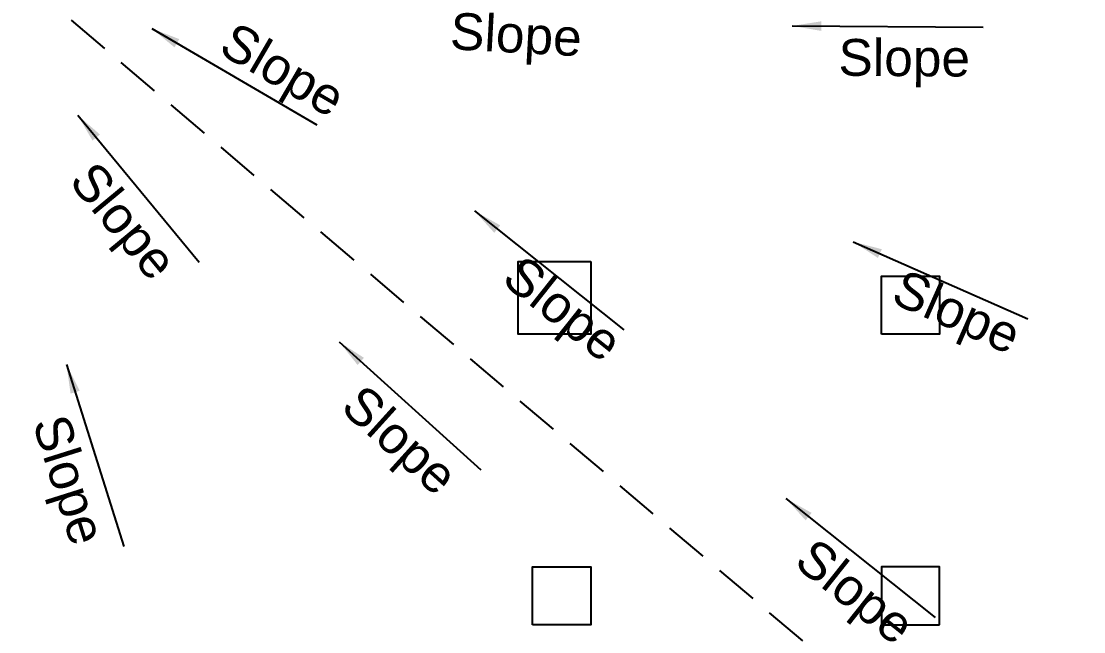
# Model space of a CAD drawing. Extents: x 7897917 to 8423973, y -6487334 to -6173396.
# Drawn here: x 8322995 to 8333961, y -6453900 to -6447601 of the extents above; entities that cross this region are included whole.
import ezdxf

# ---------------------------------------------------------------- set-up
doc = ezdxf.new("R2010")
doc.units = 0
doc.header["$LTSCALE"] = 600
doc.header["$MEASUREMENT"] = 0
doc.linetypes.add('HIDDEN', pattern=[0.375, 0.25, -0.125])
for name, color, linetype in [('A-text', 7, 'CONTINUOUS'), ('LA-column', 3, 'CONTINUOUS'), ('Valley', 7, 'CONTINUOUS')]:
    doc.layers.add(name, color=color, linetype=linetype)
doc.styles.add('ARIAL', font='arial.ttf')
doc.styles.add('ROMANS', font='romans.shx')
doc.dimstyles.new('MM', dxfattribs={"dimscale": 0, "dimtxt": 200, "dimasz": 150, "dimexe": 40, "dimexo": 50, "dimgap": 50, "dimtad": 1, "dimdec": 0, "dimzin": 0, "dimdsep": 46, "dimtxsty": 'ROMANS', "dimblk": 'OBLIQUE', "dimcen": 0.09, "dimdle": 40, "dimclrd": 5, "dimclre": 5, "dimclrt": 6, "dimadec": 0, "dimazin": 0, "dimtfac": 1, "dimtdec": 0, "dimtofl": 0, "dimtmove": 0, "dimatfit": 3, "dimfxl": 1, "dimfrac": 2, "dimtolj": 1, "dimtzin": 0, "dimarcsym": 0})

msp = doc.modelspace()

# ---------------------------------------------------------------- linework, layer by layer
at = {"layer": 'LA-column', "color": 8, "elevation": 10.308, "flags": 128}
for points in [[(8328872.308, -6450080.035), (8328872.308, -6450830.035), (8328122.308, -6450830.035), (8328122.308, -6450080.035)], [(8331872.305, -6450830.042), (8331872.305, -6450230.042), (8332472.305, -6450230.042), (8332472.305, -6450830.042)], [(8328272.304, -6453830.087), (8328272.304, -6453230.087), (8328872.304, -6453230.087), (8328872.304, -6453830.087)]]:
    msp.add_lwpolyline(points, close=True, dxfattribs=at)
at = {"layer": 'LA-column', "color": 8, "elevation": 10.308}
msp.add_lwpolyline([(8332472.307, -6453830.087), (8332472.307, -6453230.087), (8331872.307, -6453230.087), (8331872.307, -6453830.087)], close=True, dxfattribs=at)
at = {"layer": 'Valley', "linetype": 'HIDDEN', "ltscale": 3, "elevation": 2.894}
msp.add_lwpolyline([(8338782.352, -6460545.233), (8322994.804, -6447150.145)], dxfattribs=at)

# ---------------------------------------------------------------- texts
at = {"layer": 'A-text', "color": 0, "lineweight": 15, "style": 'ARIAL'}
for rotation, p in [(356.8466316, (8327413.742, -6447888.819, 2.894)), (329.7749713, (8325014.87, -6447921.036, 2.894)), (359.6162802, (8331428.108, -6448162.809, -2.237)), (309.5985441, (8323475.666, -6449257.381, 2.894)), (321.5060564, (8327937.599, -6450289.894, 2.894)), (336.2055145, (8331954.343, -6450496.615, 2.894)), (317.8674591, (8326275.12, -6451604.587, 2.894)), (287.5231948, (8323108.283, -6451741.229, 2.894)), (321.5060564, (8330955.115, -6453208.374, 2.894))]:
    msp.add_text('Slope', height=380.16, rotation=rotation, dxfattribs=at).set_placement(p)

# ---------------------------------------------------------------- leaders
at = {"layer": 'A-text', "color": 0, "lineweight": 15}
for points in [[(8330951.336, -6447648.876, -2.237), (8332921.085, -6447662.068, -2.237)], [(8324342.024, -6447676.47, 2.894), (8326044.033, -6448668.058, 2.894)], [(8323577.077, -6448569.38, 2.894), (8324832.632, -6450087.164, 2.894)], [(8327672.803, -6449558.654, 2.894), (8329214.508, -6450784.716, 2.894)], [(8331581.759, -6449876.813, 2.894), (8333384.116, -6450671.54, 2.894)], [(8326276.529, -6450909.153, 2.894), (8327737.318, -6452230.585, 2.894)], [(8323460.828, -6451141.778, 2.894), (8324053.916, -6453020.163, 2.894)], [(8330886.415, -6452525.231, 2.894), (8332428.12, -6453751.292, 2.894)]]:
    msp.add_leader(points, dimstyle='MM', override={"dimscale": 1, "dimasz": 300, "dimtad": 0}, dxfattribs=at)

doc.saveas('drawing.dxf')
